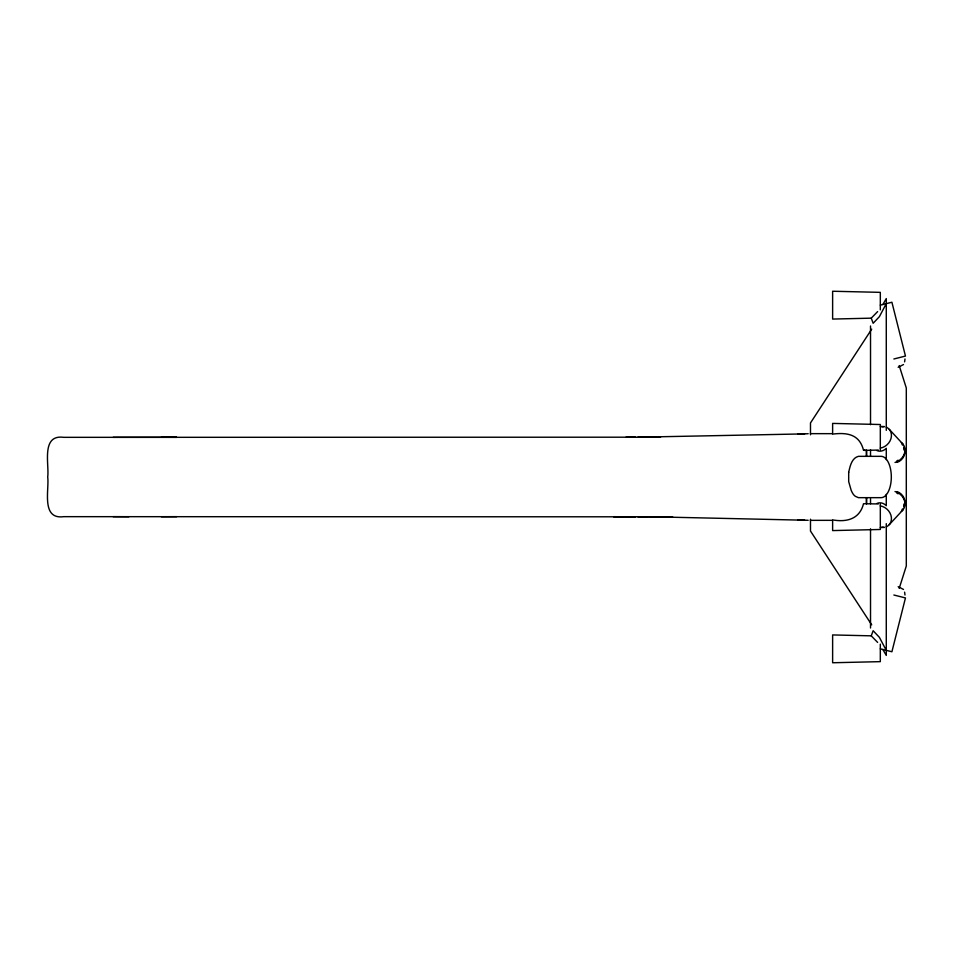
<?xml version="1.0" encoding="UTF-8"?>
<svg xmlns="http://www.w3.org/2000/svg" width="954" height="954" viewBox="0 0 954 954"><rect width="100%" height="100%" fill="white"/><g stroke="black" fill="none" stroke-linecap="round" stroke-linejoin="round"><path stroke-width="1.43" d="M866.59 503.855L866.614 497.749M866.614 456.25L866.59 450.145M904.964 451.802C904.845 456.549 901.518 460.949 896.998 462.404M904.607 361.864L904.988 358.99M903.903 505.596L904.13 503.831M904.607 504.368L903.772 506.741M877.632 642.412L871.252 635.841L873.149 630.725L879.397 637.344L886.242 650.342M899.205 588.391L906.3 566.008L906.3 387.992L899.205 365.609M886.242 303.658L879.397 316.656L873.149 323.275L871.252 318.159L877.632 311.588M882.867 304.517L886.278 298.578L886.278 430.349M902.567 508.947L901.995 509.579M871.706 329.154L810.483 422.956L810.483 434.797M889.319 524.605L902.866 509.996M880.315 449.942L880.315 424.518L832.627 423.409L832.627 434.106C847.808 432.186 859.626 434.714 863.513 450.252L864.92 449.871M903.498 364.547L898.167 367.314M896.808 460.949L898.072 460.21M886.278 526.787L886.862 526.596A11.961 10.089 42.8 0 0 890.905 515.136A11.961 10.089 42.8 0 0 880.315 505.894M880.315 305.149L891.907 302.239L905.465 356.069L893.862 358.99M877.012 503.378C880.22 501.995 884 503.187 886.278 505.692L886.278 494.363M881.866 426.843L884.418 426.605L880.315 426.426M878.324 503.939L863.513 503.748C859.828 518.571 847.438 522.518 832.627 519.906L832.627 530.591L880.315 529.482L880.315 504.058M808.193 433.712L797.938 434.153L804.592 433.879L801.932 434.213M802.266 433.939L637.892 437.194M871.252 318.159L832.627 319.065L832.627 291.244L880.315 292.353L880.315 309.871M864.372 450.383L878.324 450.061M832.234 520.335L810.375 520.347M660.597 437.051L625.919 437.266M113.156 437.337L635.507 437.194M161.369 516.734L176.717 516.674M810.375 433.653L832.234 433.665M635.507 516.806L63.703 516.663C40.748 519.823 49.417 489.163 47.7 477C49.417 464.836 40.748 434.177 63.703 437.337L176.717 437.326L161.369 437.266M648.183 516.865L613.696 516.698L622.568 516.758M649.602 516.889L672.713 517.056L637.892 516.806M113.156 516.663L128.921 516.734M661.015 516.985L808.193 520.288M880.315 527.574L884.418 527.395L881.866 527.157M871.252 635.841L832.627 634.935L832.627 662.756L880.315 661.647L880.315 644.129M801.932 519.787L804.592 520.121L797.938 519.847L802.266 520.061M877.012 450.622C880.22 452.005 884 450.813 886.278 448.308L886.278 459.637M893.862 595.01L905.465 597.931L891.907 651.761L880.315 648.851M898.167 586.686L903.498 589.453M886.278 427.213L886.862 427.404A11.961 10.089 -42.8 0 1 890.905 438.852A11.961 10.089 -42.8 0 1 880.315 448.106M896.998 491.596C901.518 493.051 904.845 497.451 904.964 502.198M896.808 493.051L898.072 493.79M901.995 444.421L902.567 445.053M889.319 429.395L902.866 444.004M871.706 624.846L810.483 531.044L810.483 519.203M882.867 649.483L886.278 655.422L886.278 523.651M903.772 447.259L904.607 449.632M903.903 448.404L904.13 450.169M904.607 592.136L904.988 595.01M870.525 325.994L870.525 424.697M870.525 449.716L870.525 456.131M870.525 498.608L870.525 503.748M870.525 528.778L870.525 628.006M866.399 450.467L866.399 456.024M866.399 497.976L866.399 503.533M901.315 442.584A11.961 10.089 -42.8 0 1 904.452 453.472A11.961 10.089 -42.8 0 1 895.019 462.463M895.019 491.537A11.961 10.089 42.8 0 1 904.452 500.528A11.961 10.089 42.8 0 1 901.315 511.416M848.69 472.397L848.69 481.603L851.159 490.237A30.48 9.874 -89.8 0 0 855.655 496.462L858.457 497.666L881.102 497.666A20.666 10.208 90 0 0 891.322 477A20.666 10.208 90 0 0 881.102 456.334L858.457 456.334C851.66 457.992 849.942 466.578 848.69 472.397"/></g></svg>
